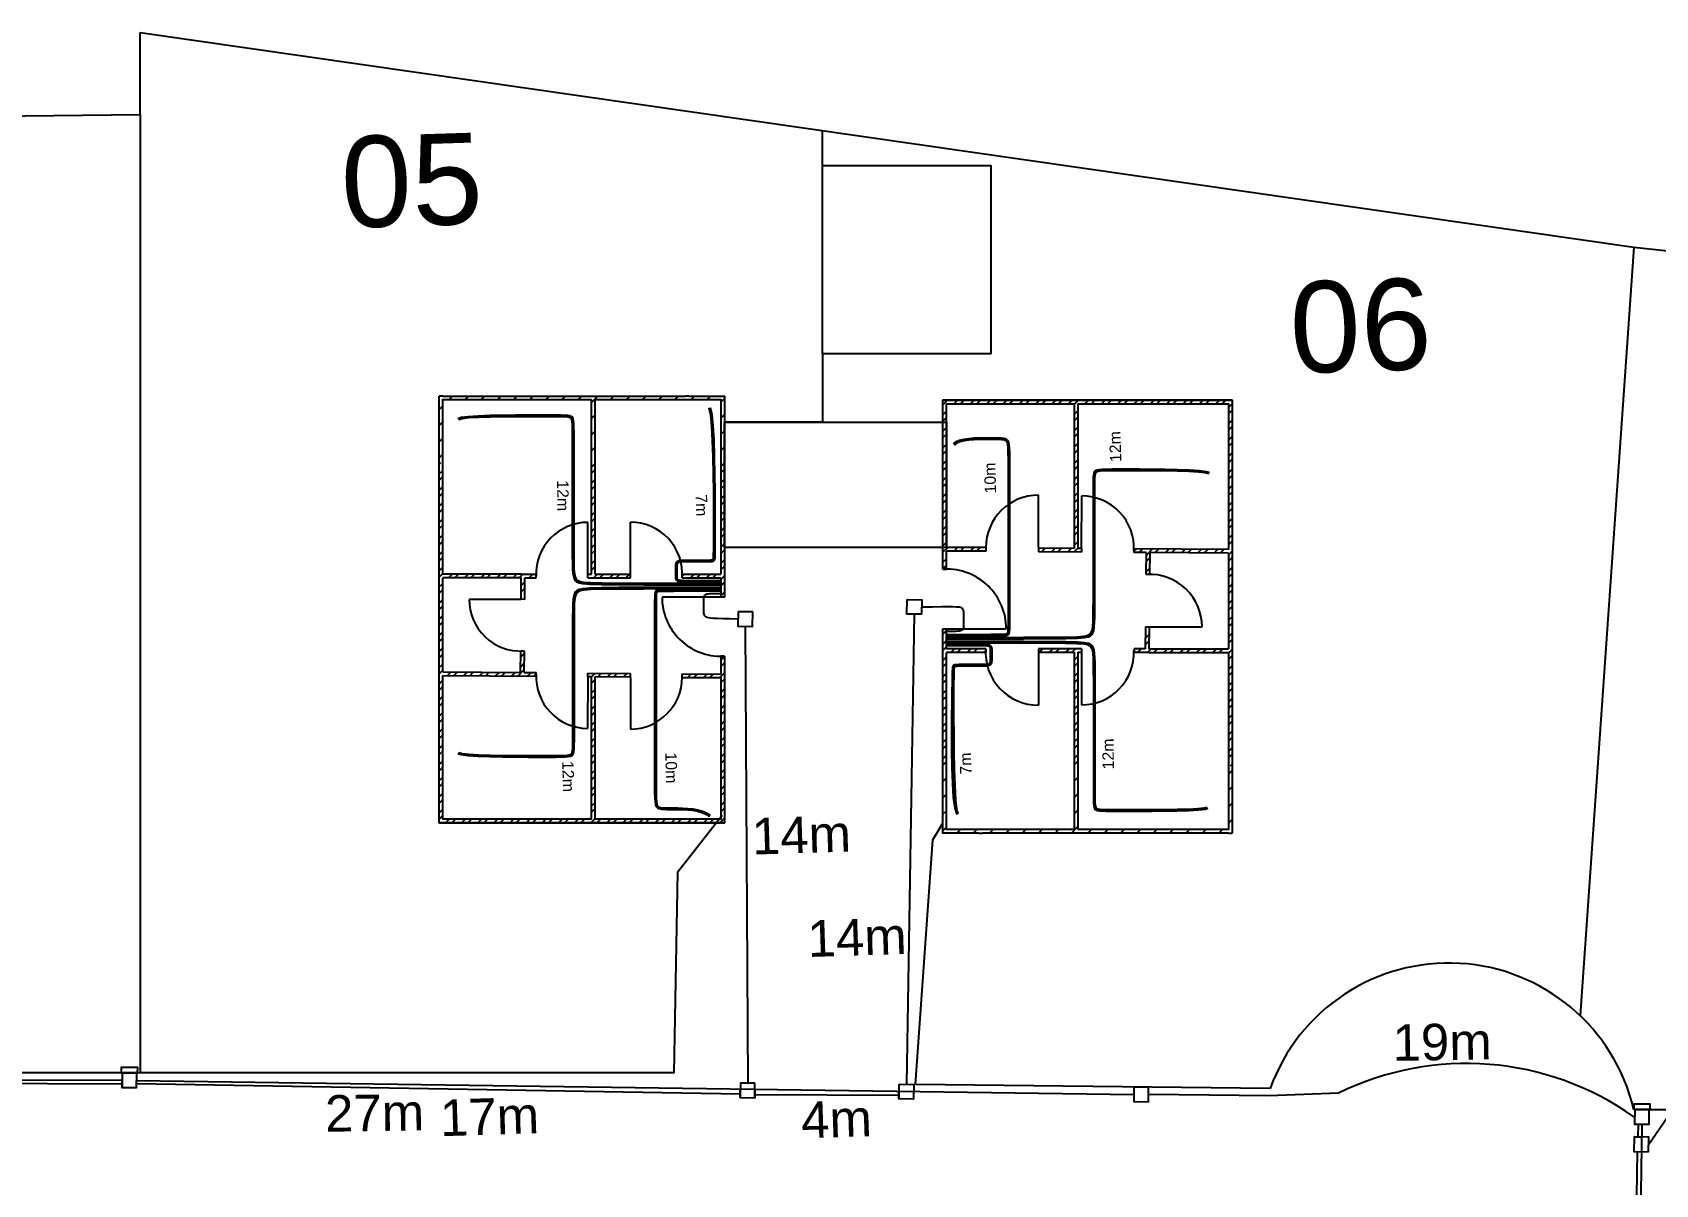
# Model space of a CAD drawing. Header units: millimetres. Extents: x 190 to 398, y 11 to 188.
# Drawn here: x 274.01 to 318.52, y 156.69 to 188.28 of the extents above; entities that cross this region are included whole.
import ezdxf

# ---------------------------------------------------------------- set-up
doc = ezdxf.new("R2010")
doc.units = ezdxf.units.MM
for name, color, linetype in [('cint', 94, 'Continuous'), ('cpri', 36, 'Continuous'), ('csec', 170, 'Continuous'), ('urbanizacion', 7, 'Continuous')]:
    doc.layers.add(name, color=color, linetype=linetype)
doc.styles.get("Standard").update_dxf_attribs({"font": 'arial.ttf'})
pattern_1 = [(225, (664.45732, 323.84842), (0.22126613, -0.22126613), [])]
pattern_2 = [(45, (-77.93602, 18.6512), (-0.2245064, 0.2245064), [])]

msp = doc.modelspace()

# ---------------------------------------------------------------- hatches: boundary and pattern name
at = {"layer": 'urbanizacion'}
h = msp.add_hatch(dxfattribs=at)
h.set_pattern_fill('ANSI31', color=256, scale=0.098557, angle=180)
h.set_pattern_definition([(225, (635.59324, 335.42645), (0.22126613, -0.22126613), [])])
h.paths.add_polyline_path([(292.889, 173.425), (291.83, 173.425, -0.017288), (291.827, 173.326), (292.889, 173.326), (292.889, 172.788), (292.988, 172.788), (292.988, 177.722), (292.889, 177.722)])
h.paths.add_polyline_path([(289.337, 173.425), (289.239, 173.425), (289.239, 173.326), (290.404, 173.326), (290.404, 173.425), (289.436, 173.425), (289.436, 177.711), (289.337, 177.711)])
h.paths.add_polyline_path([(285.163, 166.606), (292.988, 166.606), (292.988, 171.172), (292.889, 171.172), (292.889, 170.685), (291.824, 170.693), (291.823, 170.594), (292.889, 170.586), (292.889, 166.704), (289.436, 166.704), (289.436, 170.613), (290.404, 170.605), (290.404, 170.704), (289.239, 170.713), (289.239, 170.614), (289.337, 170.613), (289.337, 166.704), (285.262, 166.704), (285.262, 170.644), (287.819, 170.625), (287.82, 170.723), (287.494, 170.726), (287.499, 171.314), (287.4, 171.314), (287.396, 170.727), (285.262, 170.743), (285.262, 173.326), (287.414, 173.326), (287.41, 172.734), (287.509, 172.733), (287.513, 173.326), (287.819, 173.326), (287.819, 173.425), (287.415, 173.425), (285.262, 173.425), (285.262, 177.698), (285.163, 177.698)])
h.paths.add_polyline_path([(289.337, 177.711), (289.436, 177.711), (289.436, 178.208), (292.889, 178.208), (292.889, 177.722), (292.988, 177.722), (292.988, 178.307), (292.012, 178.307), (291.913, 178.307), (285.262, 178.307), (285.163, 178.307), (285.163, 177.698), (285.262, 177.698), (285.262, 178.208), (289.337, 178.208)])
h = msp.add_hatch(dxfattribs=at)
h.set_pattern_fill('ANSI31', color=256, scale=0.1)
h.set_pattern_definition(pattern_2)
h.paths.add_polyline_path([(302.678, 178.097), (306.812, 178.097), (306.812, 174.099), (304.217, 174.119), (304.217, 174.019), (304.547, 174.016), (304.543, 173.419), (304.643, 173.419), (304.647, 174.015), (306.812, 173.999), (306.812, 173.104), (306.912, 173.102), (306.912, 178.197), (298.973, 178.197), (298.973, 173.564), (299.073, 173.564), (299.073, 174.058), (300.155, 174.05), (300.155, 174.15), (299.073, 174.158), (299.073, 178.097), (302.578, 178.097), (302.578, 174.131), (301.595, 174.139), (301.595, 174.039), (302.777, 174.03), (302.778, 174.13), (302.678, 174.131)])
h = msp.add_hatch(dxfattribs=at)
h.set_pattern_fill('ANSI31', color=256, scale=0.1)
h.set_pattern_definition([(45, (-48.64925, 6.90363), (-0.2245064, 0.2245064), [])])
h.paths.add_polyline_path([(299.073, 171.278), (300.148, 171.278, -0.017288), (300.152, 171.378), (299.073, 171.378), (299.073, 171.924), (298.973, 171.924), (298.973, 166.918), (299.073, 166.918)])
h.paths.add_polyline_path([(302.678, 171.278), (302.778, 171.278), (302.778, 171.378), (301.595, 171.378), (301.595, 171.278), (302.578, 171.278), (302.578, 166.929), (302.678, 166.929)])
h.paths.add_polyline_path([(306.912, 178.197), (298.973, 178.197), (298.973, 173.564), (299.073, 173.564), (299.073, 174.058), (300.155, 174.05), (300.155, 174.15), (299.073, 174.158), (299.073, 178.097), (302.578, 178.097), (302.578, 174.131), (301.595, 174.139), (301.595, 174.039), (302.777, 174.03), (302.778, 174.13), (302.678, 174.131), (302.678, 178.097), (306.812, 178.097), (306.812, 174.099), (304.217, 174.119), (304.217, 174.019), (304.547, 174.016), (304.543, 173.419), (304.643, 173.419), (304.647, 174.015), (306.812, 173.999), (306.812, 171.378), (304.628, 171.378), (304.633, 171.979), (304.533, 171.979), (304.528, 171.378), (304.218, 171.378), (304.218, 171.278), (304.628, 171.278), (306.812, 171.278), (306.812, 166.942), (306.912, 166.942)])
h.paths.add_polyline_path([(302.678, 166.929), (302.578, 166.929), (302.578, 166.424), (299.073, 166.424), (299.073, 166.918), (298.973, 166.918), (298.973, 166.324), (299.964, 166.324), (300.064, 166.324), (306.812, 166.324), (306.912, 166.324), (306.912, 166.942), (306.812, 166.942), (306.812, 166.424), (302.678, 166.424)])
h = msp.add_hatch(dxfattribs=at)
h.set_pattern_fill('ANSI31', color=256, scale=0.098557, angle=180)
h.set_pattern_definition(pattern_1)
h.paths.add_polyline_path([(289.337, 173.425), (289.239, 173.425), (289.239, 173.326), (290.404, 173.326), (290.404, 173.425), (289.436, 173.425), (289.436, 176.468), (289.337, 176.469)])
h.paths.add_polyline_path([(292.889, 173.425), (291.83, 173.425, -0.017288), (291.827, 173.326), (292.889, 173.326), (292.889, 172.788), (292.988, 172.788), (292.988, 176.452), (292.889, 176.453)])
h.paths.add_polyline_path([(285.163, 171.627), (285.262, 171.624), (285.262, 173.326), (287.414, 173.326), (287.41, 172.734), (287.509, 172.733), (287.513, 173.326), (287.819, 173.326), (287.819, 173.425), (287.415, 173.425), (285.262, 173.425), (285.262, 176.487), (285.163, 176.488)])
h = msp.add_hatch(dxfattribs=at)
h.set_pattern_fill('ANSI31', color=256, scale=0.1)
h.set_pattern_definition(pattern_2)
h.paths.add_polyline_path([(302.678, 171.278), (302.778, 171.278), (302.778, 171.378), (301.595, 171.378), (301.595, 171.278), (302.578, 171.278), (302.578, 168.19), (302.678, 168.189)])
h.paths.add_polyline_path([(299.073, 171.278), (300.148, 171.278, -0.017288), (300.152, 171.378), (299.073, 171.378), (299.073, 171.924), (298.973, 171.924), (298.973, 168.206), (299.073, 168.205)])
h.paths.add_polyline_path([(306.912, 173.102), (306.812, 173.104), (306.812, 171.378), (304.628, 171.378), (304.633, 171.979), (304.533, 171.979), (304.528, 171.378), (304.218, 171.378), (304.218, 171.278), (304.628, 171.278), (306.812, 171.278), (306.812, 168.17), (306.912, 168.17)])
h = msp.add_hatch(dxfattribs=at)
h.set_pattern_fill('ANSI31', color=256, scale=0.098557, angle=180)
h.set_pattern_definition(pattern_1)
h.paths.add_polyline_path([(289.337, 166.704), (285.262, 166.704), (285.262, 170.644), (287.819, 170.625), (287.82, 170.723), (287.494, 170.726), (287.499, 171.314), (287.4, 171.314), (287.396, 170.727), (285.262, 170.743), (285.262, 171.624), (285.163, 171.627), (285.163, 166.606), (292.988, 166.606), (292.988, 171.172), (292.889, 171.172), (292.889, 170.685), (291.824, 170.693), (291.823, 170.594), (292.889, 170.586), (292.889, 166.704), (289.436, 166.704), (289.436, 170.613), (290.404, 170.605), (290.404, 170.704), (289.239, 170.713), (289.239, 170.614), (289.337, 170.613)])

# ---------------------------------------------------------------- linework, layer by layer
at = {"layer": 'cint'}
for points in [[(292.889, 173.164), (291.695, 173.164), (290.778, 173.165), (290.101, 173.168), (289.625, 173.174), (289.313, 173.182), (289.125, 173.196), (289.024, 173.214), (288.971, 173.239), (288.935, 173.271), (288.907, 173.316), (288.888, 173.38), (288.875, 173.468), (288.867, 173.587), (288.863, 173.742), (288.861, 173.938), (288.861, 174.183), (288.861, 174.478), (288.861, 174.812), (288.861, 175.173), (288.861, 175.547), (288.861, 175.919), (288.861, 176.276), (288.861, 176.605), (288.861, 176.891), (288.861, 177.125), (288.86, 177.309), (288.858, 177.45), (288.855, 177.554), (288.848, 177.628), (288.839, 177.678), (288.826, 177.711), (288.808, 177.733), (288.785, 177.749), (288.75, 177.761), (288.696, 177.769), (288.617, 177.775), (288.505, 177.779), (288.353, 177.781), (288.156, 177.781), (287.905, 177.781), (287.599, 177.781), (287.255, 177.78), (286.897, 177.776), (286.547, 177.769), (286.226, 177.757), (285.959, 177.74), (285.767, 177.715), (285.673, 177.683)], [(292.889, 173.144), (291.695, 173.144), (290.777, 173.146), (290.098, 173.148), (289.62, 173.154), (289.305, 173.163), (289.114, 173.177), (289.011, 173.196), (288.956, 173.222), (288.918, 173.256), (288.89, 173.303), (288.869, 173.368), (288.855, 173.458), (288.847, 173.579), (288.843, 173.735), (288.841, 173.934), (288.841, 174.179), (288.841, 174.475), (288.841, 174.811), (288.841, 175.172), (288.841, 175.546), (288.841, 175.918), (288.841, 176.275), (288.841, 176.603), (288.841, 176.888), (288.841, 177.12), (288.84, 177.303), (288.839, 177.442), (288.835, 177.544), (288.829, 177.616), (288.82, 177.665), (288.808, 177.696), (288.792, 177.716), (288.77, 177.731), (288.736, 177.742), (288.684, 177.75), (288.607, 177.756), (288.497, 177.759), (288.348, 177.761), (288.152, 177.761), (287.904, 177.761), (287.6, 177.761), (287.258, 177.76), (286.902, 177.756), (286.553, 177.75), (286.234, 177.739), (285.969, 177.722), (285.779, 177.699), (285.687, 177.668)], [(292.889, 173.124), (291.694, 173.124), (290.775, 173.126), (290.094, 173.129), (289.614, 173.134), (289.297, 173.144), (289.104, 173.158), (288.998, 173.179), (288.941, 173.205), (288.901, 173.241), (288.872, 173.289), (288.85, 173.356), (288.836, 173.448), (288.827, 173.571), (288.823, 173.729), (288.821, 173.929), (288.821, 174.176), (288.821, 174.473), (288.821, 174.809), (288.821, 175.171), (288.821, 175.545), (288.821, 175.917), (288.821, 176.273), (288.821, 176.6), (288.821, 176.885), (288.821, 177.116), (288.82, 177.296), (288.819, 177.434), (288.815, 177.534), (288.81, 177.605), (288.802, 177.651), (288.79, 177.68), (288.775, 177.699), (288.755, 177.713), (288.723, 177.724), (288.673, 177.731), (288.597, 177.736), (288.489, 177.739), (288.342, 177.741), (288.149, 177.741), (287.902, 177.741), (287.6, 177.741), (287.261, 177.74), (286.906, 177.737), (286.559, 177.73), (286.242, 177.72), (285.979, 177.705), (285.79, 177.683), (285.701, 177.654)], [(292.889, 173.241), (292.535, 173.241), (292.263, 173.242), (292.062, 173.242), (291.92, 173.244), (291.826, 173.246), (291.769, 173.25), (291.739, 173.255), (291.722, 173.262), (291.711, 173.271), (291.702, 173.282), (291.696, 173.295), (291.692, 173.31), (291.69, 173.327), (291.688, 173.346), (291.688, 173.367), (291.688, 173.39), (291.688, 173.415), (291.688, 173.442), (291.688, 173.47), (291.688, 173.498), (291.688, 173.527), (291.688, 173.555), (291.688, 173.582), (291.688, 173.608), (291.688, 173.632), (291.688, 173.655), (291.689, 173.675), (291.692, 173.694), (291.696, 173.71), (291.702, 173.724), (291.71, 173.737), (291.721, 173.747), (291.735, 173.755), (291.753, 173.76), (291.775, 173.765), (291.801, 173.768), (291.834, 173.769), (291.872, 173.77), (291.917, 173.771), (291.969, 173.771), (292.028, 173.771), (292.093, 173.771), (292.162, 173.771), (292.232, 173.771), (292.302, 173.771), (292.369, 173.771), (292.433, 173.771), (292.489, 173.771), (292.538, 173.771), (292.579, 173.771), (292.613, 173.772), (292.641, 173.774), (292.664, 173.777), (292.682, 173.781), (292.696, 173.787), (292.706, 173.795), (292.715, 173.808), (292.721, 173.833), (292.726, 173.881), (292.729, 173.962), (292.73, 174.087), (292.731, 174.266), (292.732, 174.51), (292.732, 174.829), (292.732, 175.226), (292.73, 175.68), (292.725, 176.162), (292.716, 176.642), (292.701, 177.094), (292.679, 177.487), (292.648, 177.793), (292.606, 177.984)], [(299.073, 171.732), (299.598, 171.733), (300, 171.733), (300.295, 171.734), (300.501, 171.737), (300.634, 171.74), (300.713, 171.746), (300.754, 171.754), (300.773, 171.765), (300.787, 171.78), (300.797, 171.807), (300.804, 171.855), (300.809, 171.932), (300.812, 172.048), (300.813, 172.21), (300.814, 172.428), (300.814, 172.711), (300.814, 173.063), (300.814, 173.47), (300.814, 173.915), (300.814, 174.378), (300.814, 174.843), (300.814, 175.29), (300.814, 175.703), (300.814, 176.062), (300.813, 176.355), (300.813, 176.584), (300.81, 176.759), (300.805, 176.887), (300.797, 176.977), (300.785, 177.037), (300.769, 177.076), (300.747, 177.101), (300.719, 177.119), (300.683, 177.133), (300.638, 177.143), (300.582, 177.149), (300.515, 177.153), (300.435, 177.155), (300.341, 177.156), (300.231, 177.156), (300.104, 177.156), (299.967, 177.154), (299.825, 177.148), (299.685, 177.136), (299.552, 177.117), (299.433, 177.088), (299.334, 177.048), (299.262, 176.995)], [(299.073, 171.752), (299.598, 171.753), (300, 171.753), (300.295, 171.754), (300.5, 171.757), (300.633, 171.76), (300.71, 171.766), (300.747, 171.773), (300.761, 171.781), (300.769, 171.791), (300.777, 171.812), (300.784, 171.857), (300.789, 171.933), (300.792, 172.048), (300.793, 172.21), (300.794, 172.428), (300.794, 172.711), (300.794, 173.063), (300.794, 173.47), (300.794, 173.915), (300.794, 174.378), (300.794, 174.843), (300.794, 175.29), (300.794, 175.703), (300.794, 176.062), (300.793, 176.355), (300.793, 176.584), (300.79, 176.758), (300.785, 176.886), (300.778, 176.974), (300.766, 177.031), (300.752, 177.065), (300.734, 177.085), (300.709, 177.101), (300.677, 177.113), (300.634, 177.123), (300.581, 177.129), (300.514, 177.133), (300.435, 177.135), (300.341, 177.136), (300.231, 177.136), (300.105, 177.136), (299.968, 177.134), (299.827, 177.128), (299.687, 177.116), (299.556, 177.097), (299.439, 177.069), (299.344, 177.031), (299.273, 176.979)], [(299.073, 171.772), (299.598, 171.773), (300, 171.773), (300.295, 171.774), (300.5, 171.777), (300.632, 171.78), (300.708, 171.786), (300.74, 171.792), (300.748, 171.797), (300.752, 171.801), (300.758, 171.817), (300.764, 171.859), (300.769, 171.934), (300.772, 172.048), (300.773, 172.21), (300.774, 172.428), (300.774, 172.711), (300.774, 173.063), (300.774, 173.47), (300.774, 173.915), (300.774, 174.378), (300.774, 174.843), (300.774, 175.29), (300.774, 175.703), (300.774, 176.062), (300.773, 176.355), (300.773, 176.584), (300.77, 176.758), (300.765, 176.885), (300.758, 176.972), (300.747, 177.025), (300.735, 177.054), (300.721, 177.07), (300.7, 177.083), (300.671, 177.094), (300.631, 177.103), (300.579, 177.109), (300.514, 177.113), (300.435, 177.115), (300.341, 177.116), (300.231, 177.116), (300.105, 177.116), (299.968, 177.114), (299.828, 177.108), (299.69, 177.096), (299.56, 177.077), (299.445, 177.05), (299.354, 177.013), (299.285, 176.963)], [(299.073, 171.691), (300.268, 171.691), (301.184, 171.692), (301.861, 171.695), (302.337, 171.7), (302.65, 171.709), (302.838, 171.722), (302.939, 171.741), (302.992, 171.765), (303.028, 171.797), (303.055, 171.843), (303.075, 171.906), (303.088, 171.995), (303.096, 172.113), (303.1, 172.268), (303.101, 172.465), (303.102, 172.709), (303.102, 173.004), (303.102, 173.339), (303.102, 173.7), (303.102, 174.073), (303.102, 174.445), (303.102, 174.803), (303.102, 175.131), (303.102, 175.418), (303.102, 175.651), (303.102, 175.836), (303.104, 175.977), (303.108, 176.081), (303.114, 176.155), (303.124, 176.205), (303.137, 176.237), (303.154, 176.259), (303.177, 176.275), (303.213, 176.287), (303.267, 176.296), (303.346, 176.302), (303.458, 176.305), (303.609, 176.307), (303.807, 176.308), (304.058, 176.308), (304.364, 176.308), (304.707, 176.306), (305.065, 176.303), (305.416, 176.295), (305.736, 176.284), (306.004, 176.266), (306.196, 176.242), (306.29, 176.209)], [(299.073, 171.671), (300.268, 171.671), (301.186, 171.672), (301.865, 171.675), (302.343, 171.68), (302.658, 171.69), (302.848, 171.704), (302.952, 171.723), (303.007, 171.748), (303.045, 171.782), (303.073, 171.829), (303.093, 171.895), (303.107, 171.985), (303.115, 172.105), (303.12, 172.262), (303.121, 172.46), (303.122, 172.706), (303.122, 173.002), (303.122, 173.337), (303.122, 173.699), (303.122, 174.072), (303.122, 174.444), (303.122, 174.801), (303.122, 175.129), (303.122, 175.414), (303.122, 175.647), (303.122, 175.829), (303.124, 175.968), (303.128, 176.071), (303.134, 176.143), (303.142, 176.191), (303.155, 176.222), (303.171, 176.242), (303.193, 176.257), (303.226, 176.269), (303.278, 176.277), (303.356, 176.282), (303.466, 176.285), (303.615, 176.287), (303.81, 176.288), (304.059, 176.288), (304.363, 176.288), (304.705, 176.286), (305.061, 176.283), (305.41, 176.276), (305.728, 176.265), (305.994, 176.249), (306.184, 176.226), (306.276, 176.195)], [(299.073, 171.651), (300.269, 171.651), (301.188, 171.652), (301.868, 171.655), (302.348, 171.661), (302.666, 171.671), (302.859, 171.685), (302.965, 171.705), (303.022, 171.732), (303.061, 171.767), (303.091, 171.815), (303.112, 171.883), (303.127, 171.975), (303.135, 172.097), (303.14, 172.255), (303.141, 172.455), (303.142, 172.702), (303.142, 172.999), (303.142, 173.336), (303.142, 173.698), (303.142, 174.071), (303.142, 174.443), (303.142, 174.8), (303.142, 175.127), (303.142, 175.411), (303.142, 175.642), (303.142, 175.823), (303.144, 175.96), (303.147, 176.061), (303.153, 176.131), (303.161, 176.177), (303.172, 176.207), (303.187, 176.226), (303.208, 176.24), (303.24, 176.25), (303.29, 176.258), (303.366, 176.263), (303.473, 176.266), (303.62, 176.267), (303.814, 176.268), (304.06, 176.268), (304.362, 176.268), (304.702, 176.266), (305.057, 176.263), (305.404, 176.257), (305.72, 176.247), (305.984, 176.231), (306.172, 176.209), (306.262, 176.181)], [(292.889, 173.017), (291.695, 173.017), (290.778, 173.016), (290.101, 173.013), (289.625, 173.008), (289.313, 172.999), (289.125, 172.986), (289.024, 172.967), (288.971, 172.943), (288.935, 172.91), (288.907, 172.865), (288.888, 172.801), (288.875, 172.713), (288.867, 172.595), (288.863, 172.44), (288.861, 172.243), (288.861, 171.999), (288.861, 171.704), (288.861, 171.369), (288.861, 171.008), (288.861, 170.635), (288.861, 170.263), (288.861, 169.905), (288.861, 169.576), (288.861, 169.29), (288.861, 169.056), (288.86, 168.872), (288.858, 168.731), (288.855, 168.627), (288.848, 168.553), (288.839, 168.503), (288.826, 168.47), (288.808, 168.449), (288.785, 168.433), (288.75, 168.421), (288.696, 168.412), (288.617, 168.406), (288.505, 168.403), (288.353, 168.401), (288.156, 168.4), (287.905, 168.4), (287.599, 168.4), (287.255, 168.402), (286.897, 168.405), (286.547, 168.412), (286.226, 168.424), (285.959, 168.442), (285.767, 168.466), (285.673, 168.499)], [(292.889, 173.037), (291.695, 173.037), (290.777, 173.036), (290.098, 173.033), (289.62, 173.027), (289.305, 173.018), (289.114, 173.004), (289.011, 172.985), (288.956, 172.959), (288.918, 172.926), (288.89, 172.879), (288.869, 172.813), (288.855, 172.723), (288.847, 172.603), (288.843, 172.446), (288.841, 172.248), (288.841, 172.002), (288.841, 171.706), (288.841, 171.371), (288.841, 171.009), (288.841, 170.636), (288.841, 170.264), (288.841, 169.907), (288.841, 169.579), (288.841, 169.293), (288.841, 169.061), (288.84, 168.879), (288.839, 168.739), (288.835, 168.637), (288.829, 168.565), (288.82, 168.517), (288.808, 168.486), (288.792, 168.465), (288.77, 168.45), (288.736, 168.439), (288.684, 168.431), (288.607, 168.426), (288.497, 168.422), (288.348, 168.421), (288.152, 168.42), (287.904, 168.42), (287.6, 168.42), (287.258, 168.422), (286.902, 168.425), (286.553, 168.432), (286.234, 168.443), (285.969, 168.459), (285.779, 168.482), (285.687, 168.513)], [(292.889, 173.057), (291.694, 173.057), (290.775, 173.056), (290.094, 173.053), (289.614, 173.047), (289.297, 173.037), (289.104, 173.023), (288.998, 173.003), (288.941, 172.976), (288.901, 172.941), (288.872, 172.892), (288.85, 172.825), (288.836, 172.733), (288.827, 172.611), (288.823, 172.453), (288.821, 172.253), (288.821, 172.005), (288.821, 171.708), (288.821, 171.372), (288.821, 171.01), (288.821, 170.636), (288.821, 170.265), (288.821, 169.908), (288.821, 169.581), (288.821, 169.297), (288.821, 169.066), (288.82, 168.885), (288.819, 168.748), (288.815, 168.647), (288.81, 168.577), (288.802, 168.53), (288.79, 168.501), (288.775, 168.482), (288.755, 168.468), (288.723, 168.458), (288.673, 168.45), (288.597, 168.445), (288.489, 168.442), (288.342, 168.441), (288.149, 168.44), (287.902, 168.44), (287.6, 168.44), (287.261, 168.441), (286.906, 168.445), (286.559, 168.451), (286.242, 168.461), (285.979, 168.477), (285.79, 168.498), (285.701, 168.527)], [(292.889, 172.993), (292.329, 172.993), (291.902, 172.993), (291.59, 172.992), (291.374, 172.99), (291.236, 172.986), (291.157, 172.982), (291.118, 172.975), (291.101, 172.966), (291.09, 172.953), (291.082, 172.927), (291.076, 172.879), (291.072, 172.798), (291.07, 172.674), (291.068, 172.497), (291.068, 172.258), (291.068, 171.946), (291.068, 171.555), (291.068, 171.103), (291.068, 170.608), (291.068, 170.091), (291.068, 169.572), (291.068, 169.071), (291.068, 168.61), (291.068, 168.207), (291.068, 167.88), (291.069, 167.622), (291.071, 167.425), (291.075, 167.281), (291.082, 167.179), (291.092, 167.11), (291.107, 167.066), (291.126, 167.037), (291.15, 167.016), (291.182, 167), (291.222, 166.988), (291.271, 166.981), (291.331, 166.976), (291.404, 166.974), (291.49, 166.973), (291.592, 166.973), (291.709, 166.972), (291.838, 166.969), (291.973, 166.962), (292.109, 166.948), (292.242, 166.924), (292.367, 166.889), (292.477, 166.84), (292.569, 166.775)], [(299.073, 171.584), (300.269, 171.583), (301.188, 171.582), (301.868, 171.579), (302.348, 171.573), (302.666, 171.564), (302.859, 171.549), (302.965, 171.529), (303.022, 171.502), (303.061, 171.467), (303.091, 171.419), (303.112, 171.352), (303.127, 171.26), (303.135, 171.137), (303.14, 170.979), (303.141, 170.779), (303.142, 170.532), (303.142, 170.235), (303.142, 169.899), (303.142, 169.537), (303.142, 169.163), (303.142, 168.791), (303.142, 168.435), (303.142, 168.107), (303.142, 167.823), (303.142, 167.592), (303.142, 167.411), (303.144, 167.274), (303.147, 167.174), (303.153, 167.103), (303.161, 167.057), (303.172, 167.027), (303.187, 167.009), (303.208, 166.995), (303.24, 166.984), (303.29, 166.977), (303.366, 166.972), (303.473, 166.969), (303.62, 166.967), (303.814, 166.967), (304.06, 166.967), (304.362, 166.967), (304.701, 166.968), (305.054, 166.97), (305.398, 166.976), (305.709, 166.984), (305.965, 166.997), (306.142, 167.015), (306.217, 167.039)], [(299.073, 171.564), (300.268, 171.563), (301.186, 171.562), (301.865, 171.559), (302.343, 171.554), (302.658, 171.545), (302.848, 171.531), (302.952, 171.511), (303.007, 171.486), (303.045, 171.452), (303.073, 171.405), (303.093, 171.34), (303.107, 171.25), (303.115, 171.129), (303.12, 170.973), (303.121, 170.774), (303.122, 170.528), (303.122, 170.233), (303.122, 169.897), (303.122, 169.536), (303.122, 169.162), (303.122, 168.79), (303.122, 168.433), (303.122, 168.105), (303.122, 167.82), (303.122, 167.588), (303.122, 167.405), (303.124, 167.266), (303.128, 167.164), (303.134, 167.091), (303.142, 167.043), (303.155, 167.012), (303.171, 166.992), (303.193, 166.977), (303.226, 166.966), (303.278, 166.958), (303.356, 166.952), (303.466, 166.949), (303.615, 166.947), (303.81, 166.947), (304.059, 166.947), (304.363, 166.947), (304.704, 166.948), (305.059, 166.951), (305.404, 166.956), (305.717, 166.965), (305.975, 166.979), (306.153, 166.998), (306.23, 167.024)], [(299.073, 171.544), (300.268, 171.543), (301.184, 171.542), (301.861, 171.54), (302.337, 171.534), (302.65, 171.525), (302.838, 171.512), (302.939, 171.494), (302.992, 171.469), (303.028, 171.437), (303.055, 171.392), (303.075, 171.328), (303.088, 171.24), (303.096, 171.121), (303.1, 170.966), (303.101, 170.77), (303.102, 170.525), (303.102, 170.23), (303.102, 169.896), (303.102, 169.535), (303.102, 169.161), (303.102, 168.789), (303.102, 168.432), (303.102, 168.103), (303.102, 167.817), (303.102, 167.583), (303.102, 167.399), (303.104, 167.258), (303.108, 167.154), (303.114, 167.08), (303.124, 167.03), (303.137, 166.997), (303.154, 166.975), (303.177, 166.959), (303.213, 166.947), (303.267, 166.938), (303.346, 166.933), (303.458, 166.929), (303.609, 166.927), (303.807, 166.927), (304.058, 166.927), (304.364, 166.927), (304.706, 166.928), (305.063, 166.931), (305.41, 166.937), (305.725, 166.947), (305.984, 166.961), (306.165, 166.982), (306.243, 167.009)], [(299.074, 171.471), (299.428, 171.471), (299.7, 171.471), (299.901, 171.47), (300.043, 171.468), (300.137, 171.466), (300.193, 171.462), (300.224, 171.457), (300.241, 171.45), (300.252, 171.441), (300.261, 171.43), (300.267, 171.417), (300.271, 171.402), (300.273, 171.385), (300.275, 171.366), (300.275, 171.345), (300.275, 171.322), (300.275, 171.297), (300.275, 171.27), (300.275, 171.243), (300.275, 171.214), (300.275, 171.186), (300.275, 171.157), (300.275, 171.13), (300.275, 171.104), (300.275, 171.08), (300.275, 171.058), (300.273, 171.037), (300.271, 171.019), (300.267, 171.002), (300.261, 170.988), (300.253, 170.976), (300.242, 170.966), (300.228, 170.958), (300.21, 170.952), (300.188, 170.947), (300.161, 170.945), (300.129, 170.943), (300.091, 170.942), (300.046, 170.942), (299.994, 170.942), (299.935, 170.942), (299.87, 170.942), (299.801, 170.942), (299.731, 170.942), (299.661, 170.942), (299.593, 170.942), (299.53, 170.942), (299.473, 170.942), (299.425, 170.942), (299.384, 170.941), (299.35, 170.94), (299.322, 170.939), (299.299, 170.936), (299.281, 170.931), (299.267, 170.925), (299.256, 170.917), (299.248, 170.905), (299.241, 170.88), (299.237, 170.832), (299.233, 170.752), (299.23, 170.629), (299.227, 170.452), (299.224, 170.212), (299.22, 169.899), (299.216, 169.508), (299.213, 169.062), (299.213, 168.59), (299.22, 168.12), (299.236, 167.681), (299.262, 167.301), (299.302, 167.009), (299.357, 166.835)]]:
    msp.add_lwpolyline(points, dxfattribs=at)
for points in [[(292.889, 173.201), (292.535, 173.201), (292.263, 173.202, -0.000708), (292.263, 173.202), (292.061, 173.202, -0.001717), (292.061, 173.202), (291.919, 173.204, -0.004029), (291.919, 173.204), (291.825, 173.206, -0.009833), (291.823, 173.207), (291.767, 173.21, -0.025467), (291.763, 173.211), (291.732, 173.216, -0.058549), (291.723, 173.219), (291.706, 173.226, -0.06588), (291.697, 173.231), (291.686, 173.24, -0.060404), (291.679, 173.247), (291.671, 173.258, -0.05548), (291.666, 173.265), (291.66, 173.278, -0.043635), (291.658, 173.285), (291.653, 173.299, -0.030632), (291.652, 173.304), (291.65, 173.321, -0.019643), (291.65, 173.324), (291.648, 173.343, -0.011204), (291.648, 173.345), (291.648, 173.366, -0.004865), (291.648, 173.367), (291.648, 173.39, -0.000728), (291.648, 173.39), (291.648, 173.415), (291.648, 173.442), (291.648, 173.47), (291.648, 173.498), (291.648, 173.527), (291.648, 173.555), (291.648, 173.582), (291.648, 173.608, -0.000666), (291.648, 173.608), (291.648, 173.632, -0.004386), (291.648, 173.633), (291.648, 173.655, -0.009933), (291.648, 173.657), (291.65, 173.677, -0.017175), (291.65, 173.68), (291.652, 173.699, -0.026619), (291.653, 173.703), (291.657, 173.719, -0.038306), (291.659, 173.725), (291.665, 173.74, -0.050594), (291.668, 173.747), (291.677, 173.759, -0.059055), (291.683, 173.766), (291.694, 173.776, -0.058444), (291.701, 173.782), (291.715, 173.789, -0.047216), (291.722, 173.793), (291.74, 173.798, -0.032927), (291.745, 173.8), (291.767, 173.804, -0.021241), (291.77, 173.805), (291.797, 173.807, -0.013037), (291.799, 173.808), (291.831, 173.809, -0.007569), (291.833, 173.809), (291.871, 173.81, -0.003968), (291.872, 173.81), (291.916, 173.811, -0.001596), (291.917, 173.811), (291.969, 173.811), (292.028, 173.811), (292.093, 173.811), (292.162, 173.811), (292.232, 173.811), (292.302, 173.811), (292.369, 173.811), (292.433, 173.811), (292.489, 173.811), (292.538, 173.811), (292.578, 173.811), (292.611, 173.812), (292.637, 173.813), (292.656, 173.816), (292.669, 173.819), (292.675, 173.822), (292.677, 173.823), (292.678, 173.824), (292.682, 173.839), (292.686, 173.883), (292.689, 173.963), (292.69, 174.088), (292.691, 174.267), (292.692, 174.51), (292.692, 174.829), (292.692, 175.226), (292.69, 175.68), (292.685, 176.161), (292.676, 176.641), (292.661, 177.092), (292.639, 177.484), (292.608, 177.787), (292.567, 177.975)], [(292.889, 173.221), (292.535, 173.221), (292.263, 173.222, -0.000708), (292.263, 173.222), (292.061, 173.222, -0.001717), (292.061, 173.222), (291.919, 173.224, -0.004029), (291.919, 173.224), (291.826, 173.226, -0.009833), (291.825, 173.226), (291.768, 173.23, -0.025467), (291.766, 173.23), (291.735, 173.236, -0.058549), (291.731, 173.237), (291.714, 173.244, -0.06588), (291.71, 173.247), (291.698, 173.256, -0.060404), (291.695, 173.259), (291.686, 173.27, -0.05548), (291.684, 173.274), (291.678, 173.287, -0.043635), (291.677, 173.29), (291.673, 173.305, -0.030632), (291.672, 173.307), (291.67, 173.324, -0.019643), (291.67, 173.326), (291.668, 173.345, -0.011204), (291.668, 173.346), (291.668, 173.367, -0.004865), (291.668, 173.367), (291.668, 173.39, -0.000728), (291.668, 173.39), (291.668, 173.415), (291.668, 173.442), (291.668, 173.47), (291.668, 173.498), (291.668, 173.527), (291.668, 173.555), (291.668, 173.582), (291.668, 173.608, -0.000666), (291.668, 173.608), (291.668, 173.632, -0.004386), (291.668, 173.633), (291.668, 173.655, -0.009933), (291.668, 173.656), (291.669, 173.676, -0.017175), (291.67, 173.678), (291.672, 173.696, -0.026619), (291.672, 173.698), (291.676, 173.715, -0.038306), (291.677, 173.718), (291.683, 173.732, -0.050594), (291.685, 173.736), (291.693, 173.748, -0.059055), (291.696, 173.751), (291.707, 173.761, -0.058444), (291.711, 173.764), (291.725, 173.772, -0.047216), (291.728, 173.774), (291.746, 173.779, -0.032927), (291.749, 173.78), (291.771, 173.784, -0.021241), (291.772, 173.785), (291.799, 173.787, -0.013037), (291.8, 173.788), (291.833, 173.789, -0.007569), (291.833, 173.789), (291.871, 173.79, -0.003968), (291.872, 173.79), (291.916, 173.791, -0.001596), (291.917, 173.791), (291.969, 173.791), (292.028, 173.791), (292.093, 173.791), (292.162, 173.791), (292.232, 173.791), (292.302, 173.791), (292.369, 173.791), (292.433, 173.791), (292.489, 173.791), (292.538, 173.791), (292.579, 173.791), (292.612, 173.792), (292.639, 173.794), (292.66, 173.796), (292.675, 173.8), (292.685, 173.805), (292.692, 173.809), (292.696, 173.816), (292.701, 173.836), (292.706, 173.882), (292.709, 173.962), (292.71, 174.087), (292.711, 174.266), (292.712, 174.51), (292.712, 174.829), (292.712, 175.226), (292.71, 175.68), (292.705, 176.161), (292.696, 176.642), (292.681, 177.093), (292.659, 177.485), (292.628, 177.79), (292.586, 177.98)], [(292.889, 172.973), (292.329, 172.973), (291.902, 172.973), (291.59, 172.972), (291.375, 172.97), (291.237, 172.966), (291.159, 172.962), (291.125, 172.956), (291.114, 172.95), (291.108, 172.943), (291.101, 172.923), (291.096, 172.877), (291.092, 172.797), (291.09, 172.674), (291.088, 172.497), (291.088, 172.258), (291.088, 171.946), (291.088, 171.555), (291.088, 171.103), (291.088, 170.608), (291.088, 170.091), (291.088, 169.572), (291.088, 169.071), (291.088, 168.61), (291.088, 168.207), (291.088, 167.88), (291.089, 167.622), (291.091, 167.426), (291.095, 167.282), (291.102, 167.181), (291.112, 167.115), (291.125, 167.075), (291.141, 167.051), (291.162, 167.033), (291.189, 167.019), (291.226, 167.008), (291.273, 167.001), (291.332, 166.996), (291.404, 166.994), (291.49, 166.993), (291.592, 166.993, -0.000513), (291.592, 166.993), (291.709, 166.992, -0.004425), (291.709, 166.992), (291.838, 166.989, -0.008303), (291.839, 166.989), (291.974, 166.982, -0.012493), (291.975, 166.982), (292.111, 166.968, -0.017769), (292.113, 166.968), (292.246, 166.944, -0.025035), (292.248, 166.944), (292.372, 166.908, -0.035466), (292.375, 166.907), (292.485, 166.858, -0.050126), (292.489, 166.857), (292.581, 166.791)], [(292.889, 172.953), (292.329, 172.953), (291.902, 172.953), (291.59, 172.952), (291.375, 172.95), (291.238, 172.946), (291.162, 172.942), (291.131, 172.937), (291.127, 172.934), (291.126, 172.933), (291.121, 172.918), (291.116, 172.875), (291.112, 172.796), (291.11, 172.673), (291.108, 172.497), (291.108, 172.258), (291.108, 171.946), (291.108, 171.555), (291.108, 171.103), (291.108, 170.608), (291.108, 170.091), (291.108, 169.572), (291.108, 169.071), (291.108, 168.61), (291.108, 168.207), (291.108, 167.88), (291.109, 167.622), (291.111, 167.426), (291.115, 167.282), (291.122, 167.183), (291.131, 167.119), (291.143, 167.084), (291.156, 167.064), (291.173, 167.049), (291.197, 167.037), (291.23, 167.027), (291.275, 167.02), (291.333, 167.016), (291.405, 167.014), (291.49, 167.013), (291.592, 167.013, -0.000513), (291.592, 167.013), (291.709, 167.012, -0.004425), (291.71, 167.012), (291.839, 167.009, -0.008303), (291.84, 167.009), (291.975, 167.002, -0.012493), (291.977, 167.002), (292.114, 166.988, -0.017769), (292.116, 166.987), (292.249, 166.964, -0.025035), (292.253, 166.963), (292.377, 166.928, -0.035466), (292.383, 166.926), (292.493, 166.877, -0.050126), (292.5, 166.873), (292.592, 166.808)], [(299.073, 171.507), (299.428, 171.507), (299.7, 171.506, -0.000708), (299.7, 171.506), (299.901, 171.505, -0.001717), (299.902, 171.505), (300.043, 171.504, -0.004029), (300.044, 171.504), (300.138, 171.501, -0.009833), (300.139, 171.501), (300.196, 171.498, -0.025467), (300.2, 171.497), (300.231, 171.492, -0.058549), (300.24, 171.489), (300.256, 171.482, -0.06588), (300.265, 171.477), (300.277, 171.468, -0.060404), (300.283, 171.461), (300.292, 171.45, -0.05548), (300.297, 171.443), (300.303, 171.43, -0.043635), (300.305, 171.423), (300.309, 171.408, -0.030632), (300.31, 171.404), (300.313, 171.387, -0.019643), (300.313, 171.384), (300.314, 171.365, -0.011204), (300.314, 171.363), (300.315, 171.342, -0.004865), (300.315, 171.341), (300.315, 171.318, -0.000728), (300.315, 171.318), (300.315, 171.293), (300.315, 171.266), (300.315, 171.238), (300.315, 171.21), (300.315, 171.181), (300.315, 171.153), (300.315, 171.126), (300.315, 171.1, -0.000666), (300.315, 171.1), (300.315, 171.075, -0.004386), (300.315, 171.075), (300.314, 171.052, -0.009933), (300.314, 171.051), (300.313, 171.03, -0.017175), (300.313, 171.028), (300.31, 171.009, -0.026619), (300.31, 171.005), (300.306, 170.989, -0.038306), (300.304, 170.983), (300.298, 170.968, -0.050594), (300.294, 170.961), (300.286, 170.949, -0.059055), (300.28, 170.942), (300.269, 170.932, -0.058444), (300.261, 170.926), (300.247, 170.918, -0.047216), (300.24, 170.915), (300.223, 170.909, -0.032927), (300.218, 170.908), (300.196, 170.904, -0.021241), (300.192, 170.903), (300.165, 170.9, -0.013037), (300.163, 170.9), (300.131, 170.899, -0.007569), (300.13, 170.899), (300.092, 170.898, -0.003968), (300.091, 170.898), (300.046, 170.897, -0.001596), (300.046, 170.897), (299.994, 170.897), (299.935, 170.897), (299.87, 170.897), (299.801, 170.897), (299.731, 170.897), (299.661, 170.897), (299.593, 170.897), (299.53, 170.897), (299.473, 170.897), (299.425, 170.897), (299.384, 170.897), (299.351, 170.896), (299.325, 170.894), (299.306, 170.892), (299.294, 170.889), (299.287, 170.886), (299.286, 170.884), (299.285, 170.883), (299.281, 170.868), (299.277, 170.825), (299.274, 170.745), (299.272, 170.62), (299.271, 170.441), (299.271, 170.198), (299.271, 169.879), (299.271, 169.482), (299.273, 169.028), (299.277, 168.547), (299.287, 168.066), (299.301, 167.616), (299.324, 167.224), (299.355, 166.921), (299.396, 166.863)], [(299.073, 171.487), (299.428, 171.487), (299.7, 171.486, -0.000708), (299.7, 171.486), (299.901, 171.485, -0.001717), (299.901, 171.485), (300.043, 171.484, -0.004029), (300.043, 171.484), (300.137, 171.481, -0.009833), (300.138, 171.481), (300.195, 171.478, -0.025467), (300.197, 171.477), (300.227, 171.472, -0.058549), (300.232, 171.471), (300.248, 171.464, -0.06588), (300.253, 171.461), (300.264, 171.452, -0.060404), (300.268, 171.449), (300.276, 171.438, -0.05548), (300.278, 171.434), (300.285, 171.421, -0.043635), (300.286, 171.418), (300.29, 171.403, -0.030632), (300.29, 171.401), (300.293, 171.384, -0.019643), (300.293, 171.382), (300.294, 171.363, -0.011204), (300.294, 171.362), (300.295, 171.341, -0.004865), (300.295, 171.341), (300.295, 171.318, -0.000728), (300.295, 171.318), (300.295, 171.293), (300.295, 171.266), (300.295, 171.238), (300.295, 171.21), (300.295, 171.181), (300.295, 171.153), (300.295, 171.126), (300.295, 171.1, -0.000666), (300.295, 171.1), (300.295, 171.076, -0.004386), (300.295, 171.075), (300.294, 171.053, -0.009933), (300.294, 171.052), (300.293, 171.032, -0.017175), (300.293, 171.03), (300.291, 171.012, -0.026619), (300.29, 171.01), (300.286, 170.993, -0.038306), (300.285, 170.99), (300.279, 170.976, -0.050594), (300.278, 170.972), (300.269, 170.96, -0.059055), (300.266, 170.956), (300.255, 170.946, -0.058444), (300.252, 170.944), (300.238, 170.936, -0.047216), (300.234, 170.934), (300.216, 170.928, -0.032927), (300.214, 170.928), (300.192, 170.923, -0.021241), (300.19, 170.923), (300.163, 170.92, -0.013037), (300.162, 170.92), (300.13, 170.919, -0.007569), (300.129, 170.919), (300.091, 170.918, -0.003968), (300.091, 170.918), (300.046, 170.917, -0.001596), (300.046, 170.917), (299.994, 170.917), (299.935, 170.917), (299.87, 170.917), (299.801, 170.917), (299.731, 170.917), (299.661, 170.917), (299.593, 170.917), (299.53, 170.917), (299.473, 170.917), (299.425, 170.917), (299.384, 170.917), (299.35, 170.916), (299.323, 170.914), (299.303, 170.912), (299.288, 170.908), (299.277, 170.903), (299.271, 170.898), (299.266, 170.892), (299.261, 170.872), (299.257, 170.826), (299.254, 170.745), (299.252, 170.621), (299.251, 170.441), (299.251, 170.198), (299.251, 169.879), (299.251, 169.482), (299.253, 169.028), (299.257, 168.547), (299.267, 168.066), (299.281, 167.615), (299.304, 167.223), (299.335, 166.918), (299.376, 166.846)]]:
    msp.add_lwpolyline(points, format="xyb", dxfattribs=at)
at = {"layer": 'cpri'}
for p, q in [((268.252, 159.57), (276.464, 159.549)), ((276.464, 159.549), (276.464, 159.349)), ((276.864, 159.545), (304.215, 159.161))]:
    msp.add_line(p, q, dxfattribs=at)
for points in [[(276.44, 159.749), (276.89, 159.745), (276.892, 159.895), (276.442, 159.899)], [(276.865, 159.745), (276.465, 159.749), (276.462, 159.349), (276.862, 159.345)], [(304.617, 159.357), (304.217, 159.361), (304.213, 158.961), (304.613, 158.957)], [(317.924, 158.744), (318.374, 158.74), (318.375, 158.89), (317.925, 158.894)], [(318.349, 158.741), (317.949, 158.744), (317.945, 158.344), (318.345, 158.341)]]:
    msp.add_lwpolyline(points, close=True, dxfattribs=at)
for points in [[(309.826, 159.193), (307.924, 159.119), (304.615, 159.156)], [(318.145, 158.342), (318.057, 152.118)]]:
    msp.add_lwpolyline(points, dxfattribs=at)
msp.add_arc((313.33, 152.072), 7.936, 54.6366, 116.1971, dxfattribs=at)
at = {"layer": 'csec'}
for p, q in [((298.187, 172.326), (297.976, 159.436)), ((293.555, 171.989), (293.622, 159.467)), ((321.927, 163.023), (318.333, 157.783)), ((293.419, 159.262), (293.416, 159.071)), ((293.416, 159.071), (293.419, 159.262)), ((293.819, 159.258), (293.816, 159.064)), ((297.769, 159.239), (297.769, 159.039)), ((317.939, 157.995), (318.139, 157.989))]:
    msp.add_line(p, q, dxfattribs=at)
for points in [[(293.359, 172.193), (293.125, 172.198), (292.938, 172.202), (292.793, 172.207), (292.683, 172.211), (292.604, 172.217), (292.547, 172.224), (292.509, 172.233), (292.482, 172.246), (292.461, 172.261), (292.446, 172.28), (292.435, 172.301), (292.428, 172.325), (292.424, 172.35), (292.421, 172.378), (292.42, 172.406), (292.42, 172.436), (292.42, 172.466), (292.42, 172.497), (292.42, 172.527), (292.42, 172.558), (292.42, 172.589), (292.42, 172.619), (292.42, 172.65), (292.42, 172.679), (292.42, 172.708), (292.421, 172.735), (292.423, 172.762), (292.426, 172.786), (292.431, 172.809), (292.438, 172.829), (292.449, 172.847), (292.463, 172.862), (292.481, 172.873), (292.505, 172.882), (292.538, 172.888), (292.58, 172.892), (292.634, 172.895), (292.703, 172.896), (292.787, 172.896), (292.89, 172.897)], [(298.39, 172.523), (298.695, 172.529), (298.935, 172.533), (299.118, 172.534), (299.253, 172.534), (299.349, 172.53), (299.413, 172.525), (299.455, 172.516), (299.482, 172.503), (299.502, 172.488), (299.518, 172.469), (299.528, 172.448), (299.536, 172.424), (299.54, 172.399), (299.542, 172.371), (299.543, 172.343), (299.543, 172.313), (299.543, 172.283), (299.543, 172.252), (299.543, 172.222), (299.543, 172.191), (299.543, 172.16), (299.543, 172.13), (299.543, 172.099), (299.543, 172.07), (299.543, 172.041), (299.543, 172.014), (299.541, 171.987), (299.538, 171.963), (299.533, 171.94), (299.526, 171.92), (299.515, 171.902), (299.501, 171.887), (299.483, 171.876), (299.458, 171.867), (299.426, 171.861), (299.384, 171.857), (299.33, 171.854), (299.261, 171.853), (299.177, 171.853), (299.074, 171.852)], [(268.25, 159.489), (276.464, 159.449)], [(293.417, 159.166), (276.863, 159.445)], [(293.817, 159.161), (297.769, 159.139)], [(318.045, 158.343), (318.039, 157.992)], [(317.954, 152.715), (318.024, 157.592)]]:
    msp.add_lwpolyline(points, dxfattribs=at)
for points in [[(297.994, 172.73), (298.394, 172.723), (298.387, 172.323), (297.987, 172.33)], [(293.762, 172.386), (293.362, 172.393), (293.355, 171.993), (293.755, 171.986)], [(293.822, 159.464), (293.422, 159.471), (293.416, 159.071), (293.816, 159.064)], [(297.776, 159.439), (298.176, 159.433), (298.169, 159.033), (297.769, 159.039)], [(318.327, 157.583), (318.339, 157.983), (317.939, 157.995), (317.927, 157.595)]]:
    msp.add_lwpolyline(points, close=True, dxfattribs=at)
at = {"layer": 'urbanizacion'}
for p, q in [((276.964, 186.028), (276.964, 188.275)), ((276.964, 188.275), (317.924, 182.385)), ((240.037, 185.563), (276.964, 186.028)), ((295.672, 184.628), (295.672, 185.585)), ((317.924, 182.385), (316.45, 161.319)), ((295.672, 179.461), (295.672, 177.592)), ((285.262, 178.307), (285.163, 178.307)), ((289.337, 173.419), (289.337, 178.208)), ((289.436, 173.419), (289.436, 178.208)), ((292.012, 178.307), (291.913, 178.307)), ((302.578, 178.097), (302.578, 174.131)), ((302.678, 178.097), (302.678, 174.131)), ((295.672, 177.592), (292.988, 177.592)), ((301.595, 174.15), (301.595, 175.589)), ((302.778, 174.13), (302.789, 175.569)), ((289.239, 173.425), (289.239, 174.844)), ((290.404, 173.425), (290.404, 174.851)), ((298.973, 174.059), (298.973, 174.059)), ((300.155, 174.15), (299.073, 174.158)), ((300.155, 174.05), (299.073, 174.058)), ((300.155, 174.15), (300.155, 174.05)), ((302.578, 174.131), (301.595, 174.139)), ((301.595, 174.139), (301.595, 174.039)), ((302.778, 174.13), (302.678, 174.131)), ((302.778, 174.13), (302.777, 174.03)), ((306.812, 174.099), (304.217, 174.119)), ((304.217, 174.119), (304.217, 174.019)), ((302.777, 174.03), (301.595, 174.039)), ((304.547, 174.016), (304.217, 174.019)), ((304.547, 174.016), (304.543, 173.419)), ((304.647, 174.015), (304.643, 173.419)), ((306.812, 173.999), (304.647, 174.015)), ((287.415, 173.425), (285.262, 173.425)), ((287.415, 173.326), (285.262, 173.326)), ((287.41, 172.734), (287.414, 173.326)), ((287.415, 173.425), (287.819, 173.425)), ((287.509, 172.733), (287.513, 173.326)), ((287.513, 173.326), (287.819, 173.326)), ((287.819, 173.326), (287.819, 173.425)), ((289.239, 173.425), (289.337, 173.425)), ((289.239, 173.326), (289.239, 173.425)), ((289.239, 173.326), (290.404, 173.326)), ((289.436, 173.425), (290.404, 173.425)), ((290.404, 173.326), (290.404, 173.425)), ((291.823, 173.425), (292.889, 173.425)), ((291.823, 173.326), (291.823, 173.425)), ((291.823, 173.326), (292.889, 173.326)), ((298.973, 173.564), (299.073, 173.564)), ((304.543, 173.419), (304.643, 173.419)), ((287.4, 172.733), (285.981, 172.733)), ((287.509, 172.733), (287.41, 172.734)), ((292.889, 172.788), (291.273, 172.788)), ((292.988, 172.788), (292.889, 172.788)), ((298.973, 171.924), (299.073, 171.924)), ((299.073, 171.924), (300.713, 171.924)), ((304.533, 171.979), (304.528, 171.378)), ((304.533, 171.979), (304.633, 171.979)), ((304.633, 171.979), (304.628, 171.378)), ((304.643, 171.979), (306.083, 171.979)), ((287.396, 170.727), (287.4, 171.315)), ((287.499, 171.314), (287.4, 171.314)), ((287.494, 170.726), (287.499, 171.314)), ((292.988, 171.172), (292.889, 171.172)), ((300.155, 171.378), (299.073, 171.378)), ((300.155, 171.278), (299.073, 171.278)), ((300.155, 171.378), (300.155, 171.278)), ((302.778, 171.378), (301.595, 171.378)), ((301.595, 171.378), (301.595, 171.278)), ((302.578, 171.278), (301.595, 171.278)), ((301.595, 171.278), (301.595, 169.83)), ((302.578, 171.283), (302.578, 166.424)), ((302.678, 171.283), (302.678, 166.424)), ((302.778, 171.278), (302.678, 171.278)), ((302.778, 171.378), (302.778, 171.278)), ((302.778, 171.278), (302.778, 169.838)), ((304.528, 171.378), (304.218, 171.378)), ((304.218, 171.378), (304.218, 171.278)), ((304.628, 171.278), (304.218, 171.278)), ((304.628, 171.378), (306.812, 171.378)), ((304.628, 171.278), (306.812, 171.278)), ((285.262, 170.743), (287.396, 170.727)), ((285.262, 170.644), (287.819, 170.625)), ((287.494, 170.726), (287.82, 170.723)), ((287.819, 170.625), (287.82, 170.723)), ((289.239, 170.614), (289.228, 169.195)), ((289.239, 170.713), (290.404, 170.704)), ((289.239, 170.614), (289.239, 170.713)), ((289.239, 170.614), (289.337, 170.613)), ((289.337, 166.704), (289.337, 170.613)), ((289.436, 170.613), (290.404, 170.605)), ((289.436, 166.704), (289.436, 170.613)), ((290.404, 170.605), (290.404, 170.704)), ((290.404, 170.594), (290.404, 169.175)), ((291.823, 170.594), (291.824, 170.693)), ((291.823, 170.594), (292.889, 170.586)), ((291.824, 170.693), (292.889, 170.685)), ((292.988, 170.684), (292.989, 170.684)), ((291.697, 165.249), (292.921, 166.817)), ((298.699, 166.14), (298.973, 166.598)), ((298.222, 159.429), (298.699, 166.14)), ((299.964, 166.324), (300.064, 166.324)), ((306.812, 166.324), (306.912, 166.324)), ((307.95, 159.319), (298.222, 159.429)), ((304.417, 159.359), (304.417, 159.359))]:
    msp.add_line(p, q, dxfattribs=at)
for points in [[(276.964, 186.028), (276.964, 159.747)], [(292.988, 171.172), (292.988, 166.606), (285.163, 166.606), (285.163, 178.307)], [(285.262, 178.307), (291.913, 178.307)], [(285.262, 173.425), (285.262, 178.208), (289.337, 178.208)], [(289.436, 178.208), (292.889, 178.208), (292.889, 173.425)], [(292.012, 178.307), (292.988, 178.307), (292.988, 172.788)], [(298.973, 173.564), (298.973, 178.197), (306.912, 178.197), (306.912, 166.324)], [(299.073, 174.158), (299.073, 178.097), (302.578, 178.097)], [(302.678, 178.097), (306.812, 178.097), (306.812, 174.099)], [(299.073, 173.564), (299.073, 174.058)], [(306.812, 173.999), (306.812, 171.378)], [(285.262, 170.743), (285.262, 173.326)], [(292.889, 173.326), (292.889, 172.788)], [(299.964, 166.324), (298.973, 166.324), (298.973, 171.924)], [(299.073, 171.378), (299.073, 171.924)], [(292.889, 171.172), (292.889, 170.685)], [(302.578, 166.424), (299.073, 166.424), (299.073, 171.278)], [(306.812, 171.278), (306.812, 166.424), (302.678, 166.424)], [(289.337, 166.704), (285.262, 166.704), (285.262, 170.644)], [(292.889, 170.586), (292.889, 166.704), (289.436, 166.704)], [(306.812, 166.324), (300.064, 166.324)], [(317.924, 158.744), (321.774, 158.744)]]:
    msp.add_lwpolyline(points, dxfattribs=at)
for points in [[(295.672, 184.628), (300.294, 184.628), (300.294, 179.461), (295.672, 179.461)], [(298.973, 178.197), (306.912, 178.197), (306.912, 178.197), (298.973, 178.197)], [(292.988, 177.592), (299.073, 177.592), (299.073, 174.158), (292.988, 174.158)], [(292.988, 166.606), (285.163, 166.606), (285.163, 166.606), (292.988, 166.606)]]:
    msp.add_lwpolyline(points, close=True, dxfattribs=at)
for points in [[(317.924, 182.385), (336.518, 180.389), (336.149, 151.846), (333.15, 128.486), (316.501, 129.748), (294.235, 131.435), (263.862, 116.153, -0.147461), (254.078, 108.27, 68.774158)], [(291.697, 165.249), (291.601, 159.747), (268.397, 159.747, 0.494169), (260.236, 161.804, -24.576768)]]:
    msp.add_lwpolyline(points, format="xyb", dxfattribs=at)
for centre, radius, start, end in [((301.595, 174.15), 1.44, 90, 180), ((302.778, 174.13), 1.44, 357.5716, 89.5619), ((289.239, 173.425), 1.419, 90, 181.9898), ((290.404, 173.425), 1.426, 356.0382, 90), ((299.073, 171.924), 1.64, 0, 91.7471), ((304.643, 171.979), 1.44, 0, 92.3974), ((287.4, 172.733), 1.419, 180, 272.3974), ((292.889, 172.788), 1.616, 180, 271.7471), ((301.595, 171.278), 1.447, 176.0382, 270), ((302.778, 171.278), 1.44, 270, 1.9898), ((289.239, 170.614), 1.419, 177.5716, 269.5619), ((290.404, 170.594), 1.419, 270, 0), ((312.852, 157.55), 5.211, 13.2568, 160.1514)]:
    msp.add_arc(centre, radius, start, end, dxfattribs=at)

# ---------------------------------------------------------------- texts
at = {"layer": 'cint'}
for s, rotation, p in [('12m', 91.7996, (303.871, 176.499)), ('10m', 91.796, (300.438, 175.638)), ('12m', 270.8303, (288.394, 175.997)), ('7m', 271.7996, (292.194, 175.611)), ('12m', 90.8303, (303.668, 168.071)), ('12m', 271.7996, (288.534, 168.296)), ('10m', 271.796, (291.36, 168.532)), ('7m', 91.7996, (299.764, 167.931))]:
    msp.add_text(s, height=0.3125, rotation=rotation, dxfattribs=at).set_placement(p)
at = {"layer": 'cpri'}
for s, p in [('19m', (311.316, 160.078)), ('27m', (282.039, 158.134))]:
    msp.add_text(s, height=1, rotation=0.8766, dxfattribs=at).set_placement(p)
at = {"layer": 'csec'}
for s, p in [('14m', (293.752, 165.734)), ('14m', (295.279, 162.926)), ('17m', (285.199, 158.012)), ('4m', (295.102, 157.955))]:
    msp.add_text(s, height=1, rotation=1.7996, dxfattribs=at).set_placement(p)
at = {"layer": 'urbanizacion'}
for s, p in [('05', (282.505, 182.915)), ('06', (308.529, 178.93))]:
    msp.add_text(s, height=2.5, rotation=1.7996, dxfattribs=at).set_placement(p)

doc.saveas('drawing.dxf')
